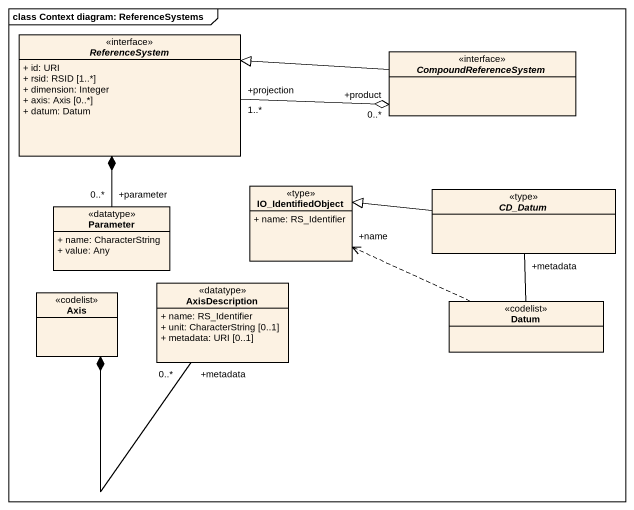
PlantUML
@startuml
mainframe class Context diagram: ReferenceSystems
hide circle
hide empty members
skinparam classAttributeIconSize 0
interface ReferenceSystem {
  + id: URI
  + rsid: RSID [1..*]
  + dimension: Integer
  + axis: Axis [0..*]
  + datum: Datum
}
interface CompoundReferenceSystem
class Parameter <<datatype>> {
  + name: CharacterString
  + value: Any
}
class IO_IdentifiedObject <<type>> {
  + name: RS_Identifier
}
abstract class CD_Datum <<type>>
class Axis <<codelist>>
class AxisDescription <<datatype>> {
  + name: RS_Identifier
  + unit: CharacterString [0..1]
  + metadata: URI [0..1]
}
class Datum <<codelist>>
ReferenceSystem "+projection\n1..*" -right-o "+product\n0..*" CompoundReferenceSystem
ReferenceSystem *-- "+parameter\n0..*" Parameter
CompoundReferenceSystem -left-|> ReferenceSystem
CD_Datum -left-|> IO_IdentifiedObject
Axis *-right- "+metadata\n0..*" AxisDescription
Datum .left.> "+name" IO_IdentifiedObject
Datum -up- "+metadata" CD_Datum
@enduml
